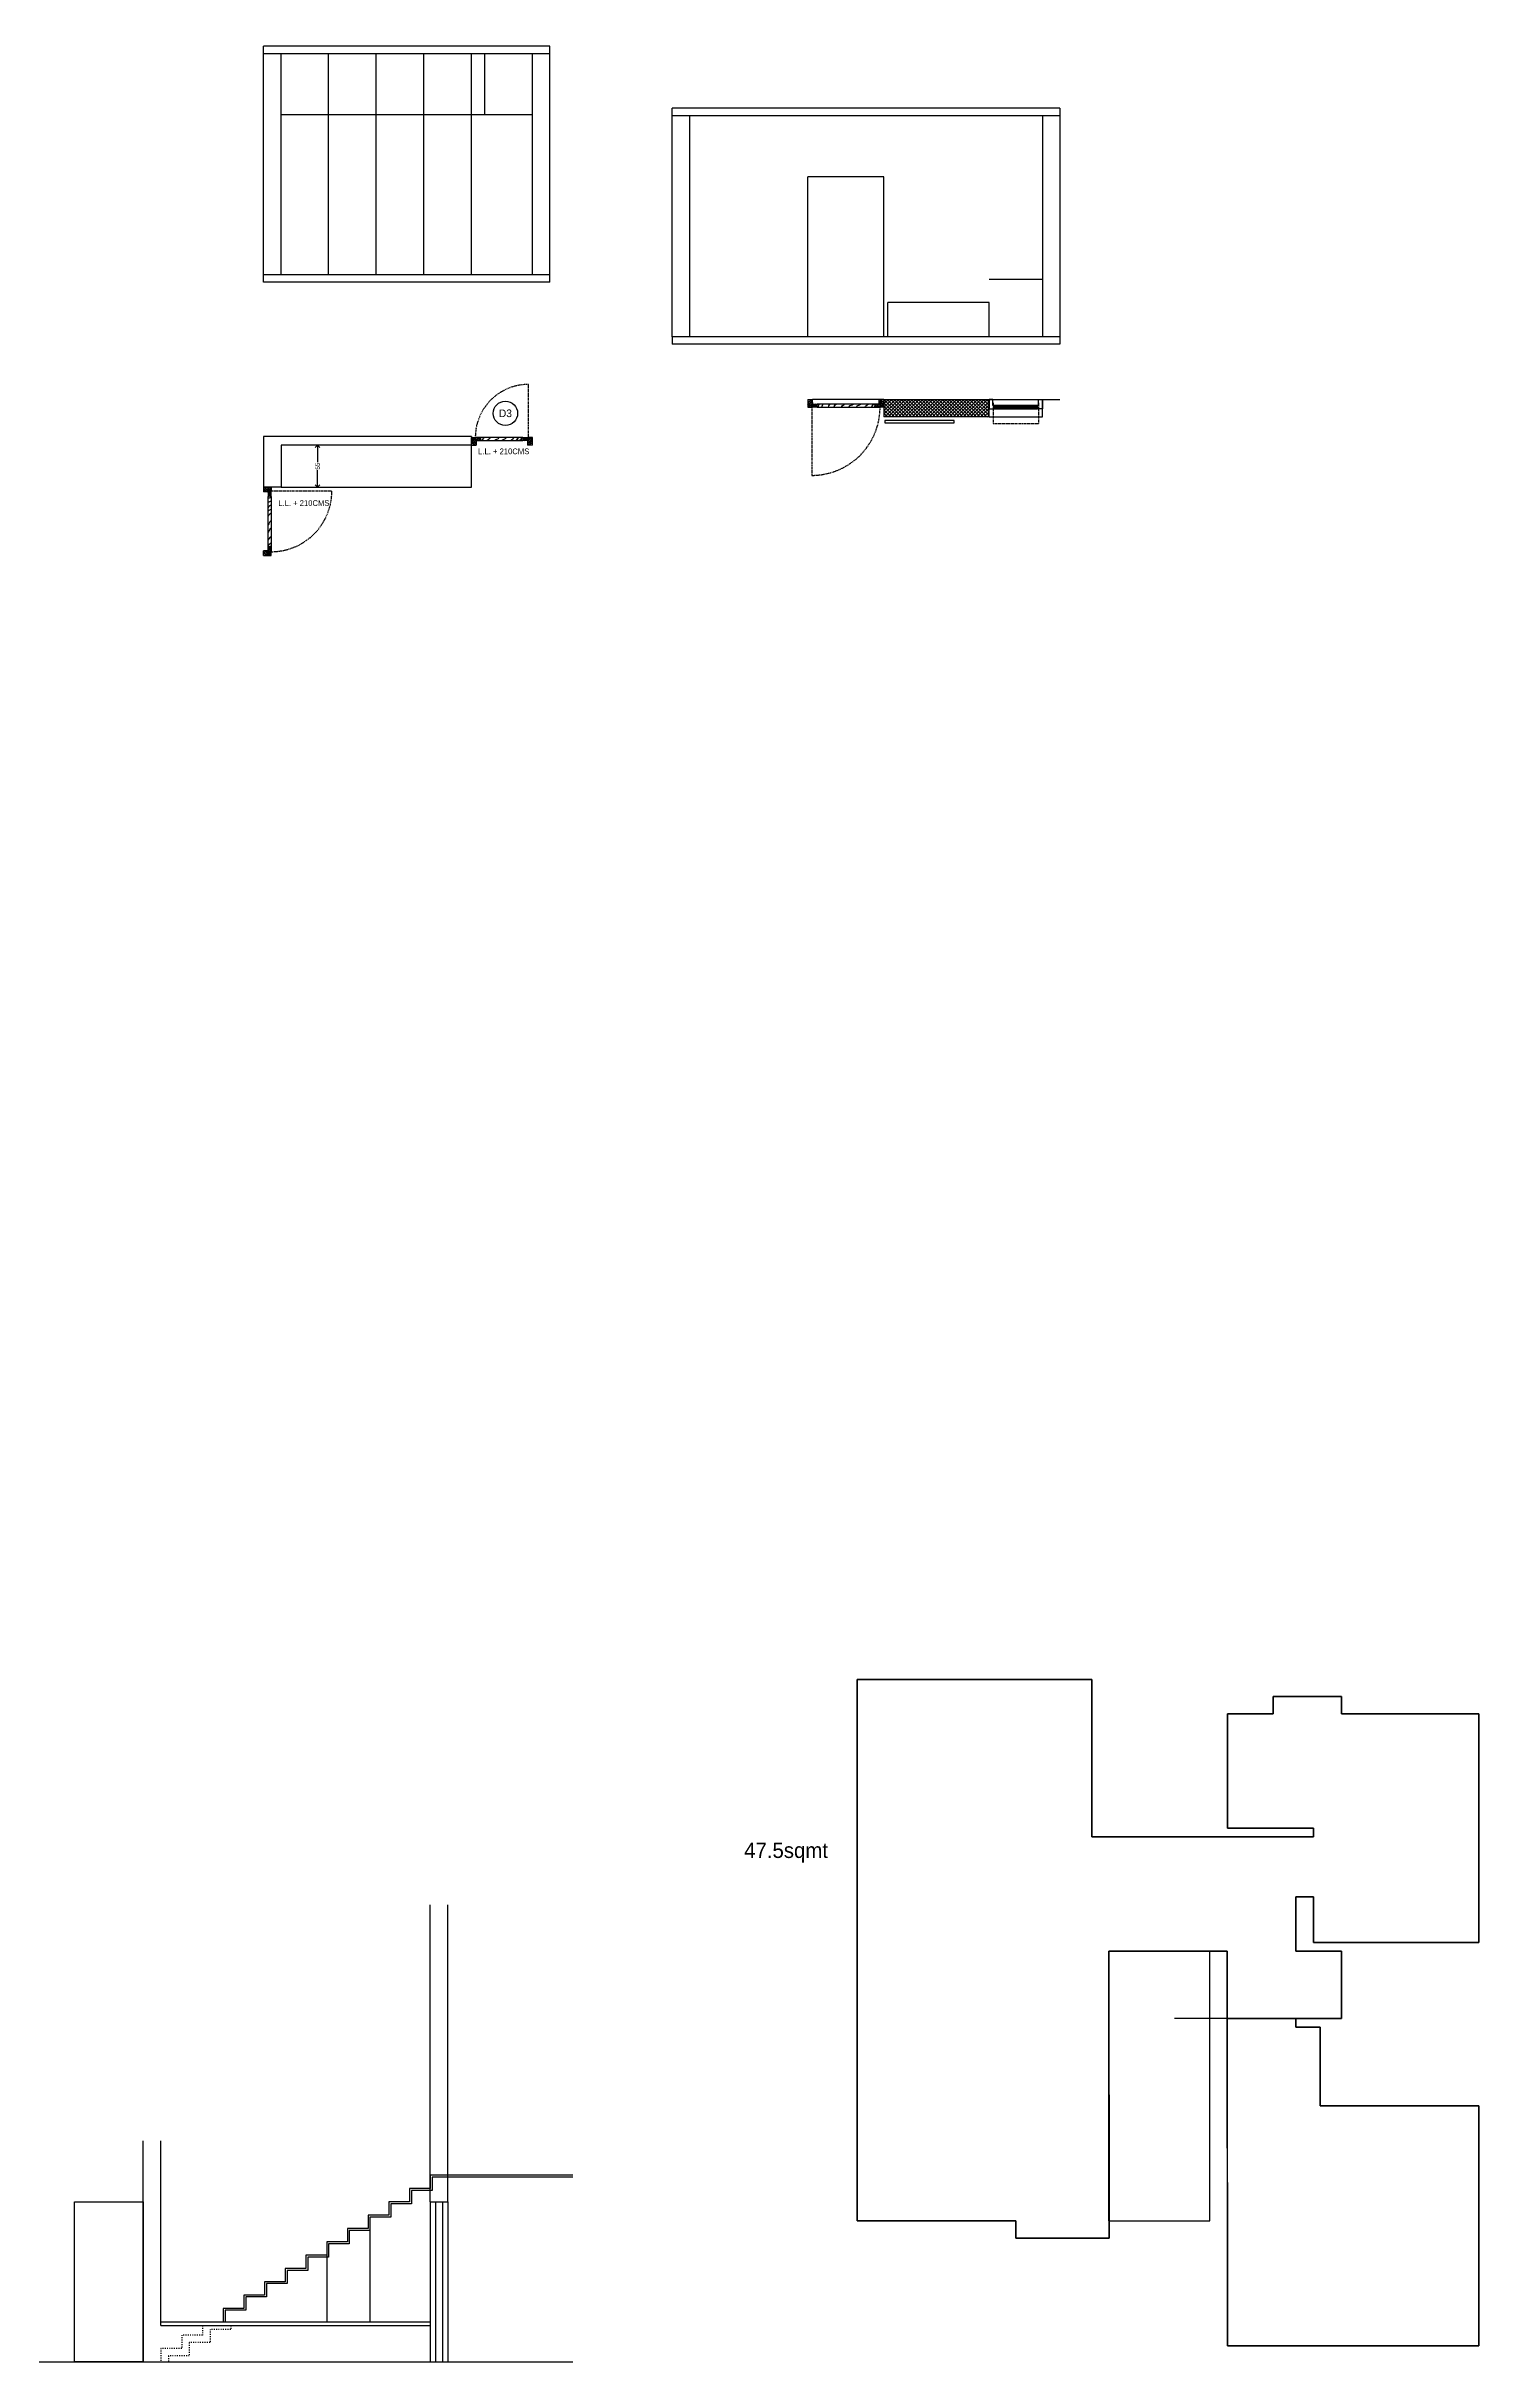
# Model space of a CAD drawing. Header units: metres. Extents: x -16 to 65907, y -5261 to 15511.
# Drawn here: x 23169 to 25050, y 4572 to 7613 of the extents above; entities that cross this region are included whole.
import ezdxf

# ---------------------------------------------------------------- set-up
doc = ezdxf.new("R2010")
doc.units = ezdxf.units.M
doc.header["$PDMODE"] = 67
doc.header["$PDSIZE"] = -5
doc.linetypes.add('ACAD_ISO03W100', pattern=[30, 12, -18])
doc.linetypes.add('DASHED', pattern=[19.05, 12.7, -6.35])
doc.layers.get('0').update_dxf_attribs({"color": 6})
for name, color, linetype in [('BC-CILL', 23, 'Continuous'), ('BC-DIMENSION', 8, 'Continuous'), ('BC-FURNITURE', 5, 'Continuous'), ('BC-GREYCOLOR', 8, 'Continuous'), ('BC-HATCH', 8, 'Continuous'), ('BC-JOINERY', 93, 'Continuous'), ('BC-TEXT', 7, 'Continuous'), ('BC-WALLS', 1, 'Continuous'), ('BC-WHITECOLOR', 7, 'Continuous')]:
    doc.layers.add(name, color=color, linetype=linetype)
doc.styles.add('BC-1IN10-2', font='FreeSans.ttf', dxfattribs={"height": 4})
doc.styles.add('BC-1IN10-3', font='FreeSans.ttf', dxfattribs={"height": 6})
doc.styles.add('BC-1IN50-1', font='FreeSans.ttf', dxfattribs={"height": 10})
doc.dimstyles.new('BC-1IN10-3', dxfattribs={"dimtxt": 6, "dimasz": 6, "dimexe": 0.18, "dimexo": 0.0625, "dimgap": 1, "dimtad": 0, "dimtoh": 1, "dimzin": 12, "dimdsep": 46, "dimtxsty": 'BC-1IN10-3', "dimblk": 'OPEN90', "dimcen": 0.09, "dimse1": 1, "dimse2": 1, "dimclrd": 256, "dimclre": 256, "dimclrt": 7, "dimadec": 0, "dimazin": 0, "dimtfac": 1, "dimtdec": 1, "dimtofl": 0, "dimtmove": 1, "dimatfit": 3, "dimldrblk": 'OPEN90', "dimfxl": 1, "dimtolj": 1, "dimtzin": 0, "dimlwd": -3, "dimarcsym": 0})

# ---------------------------------------------------------------- blocks, each defined once
blk = doc.blocks.new('_OPEN90')
at = {"color": 0, "linetype": 'ByBlock'}
for p, q in [((0, 0), (-1, 0)), ((-0.5, 0.5), (0, 0)), ((0, 0), (-0.5, -0.5))]:
    blk.add_line(p, q, dxfattribs=at)
blk = doc.blocks.new('*D2621')
at = {"layer": 'BC-DIMENSION', "linetype": 'Continuous', "lineweight": -3}
for p, q in [((23524.8, 7083.2), (23524.8, 7067)), ((23524.8, 7040.2), (23524.8, 7056.5))]:
    blk.add_line(p, q, dxfattribs=at)
at = {"layer": 'Defpoints', "color": 0}
for p in [(23476.8, 7089.2), (23524.8, 7089.2), (23476.8, 7034.2)]:
    blk.add_point(p, dxfattribs=at)
at = {"layer": 'BC-DIMENSION', "lineweight": -3, "xscale": 6, "yscale": 6, "zscale": 6}
for p, rotation in [((23524.8, 7089.2), 90), ((23524.8, 7034.2), 270)]:
    blk.add_blockref('_OPEN90', p, dxfattribs=dict(at, rotation=rotation))
at = {"layer": 'BC-DIMENSION', "color": 7, "insert": (23524.8, 7061.7), "char_height": 6, "attachment_point": 5, "rotation": 90, "style": 'BC-1IN10-3'}
blk.add_mtext('\\A1;55', dxfattribs=at)

msp = doc.modelspace()

# ---------------------------------------------------------------- hatches: boundary and pattern name
at = {"layer": 'BC-HATCH', "linetype": 'Continuous'}
h = msp.add_hatch(dxfattribs=at)
h.set_pattern_fill('ANSI37', color=256, angle=180, style=0)
h.set_pattern_definition([(225, (44081.9596, 11883.417), (2.24506403, -2.24506403), []), (315, (44081.9596, 11883.417), (2.24506403, 2.24506403), [])])
h.paths.add_polyline_path([(24268.582, 7149.352), (24268.582, 7126.352), (24406.582, 7126.352), (24406.582, 7136.852), (24406.582, 7149.352)])

# ---------------------------------------------------------------- linework, layer by layer
msp.add_line((23476.789, 7100.716), (23476.789, 7100.716))
at = {"layer": 'BC-CILL'}
for p, q in [((24406.582, 7149.352), (24476.582, 7149.352)), ((24406.582, 7126.352), (24476.582, 7126.352))]:
    msp.add_line(p, q, dxfattribs=at)
at = {"layer": 'BC-FURNITURE'}
for p, q in [((23726.789, 7034.216), (23726.789, 7089.216)), ((23476.789, 7034.216), (23726.789, 7034.216))]:
    msp.add_line(p, q, dxfattribs=at)
msp.add_lwpolyline([(24360.597, 7118.688), (24360.597, 7121.804), (24269.679, 7121.804), (24269.679, 7118.688)], close=True, dxfattribs=at)
at = {"layer": 'BC-GREYCOLOR', "linetype": 'DASHED', "ltscale": 0.1}
for p, q in [((23801.689, 7099.216), (23801.689, 7169.016)), ((24173.682, 7139.352), (24173.682, 7049.552)), ((24411.782, 7145.002), (24411.782, 7117.862)), ((24411.782, 7117.862), (24471.382, 7117.862)), ((24471.382, 7145.002), (24471.382, 7117.862)), ((23463.789, 7029.116), (23543.589, 7029.116))]:
    msp.add_line(p, q, dxfattribs=at)
for centre, radius, start, end in [((23801.689, 7099.216), 69.8, 90, 183.079694), ((24173.682, 7139.352), 89.8, 270, 2.393337), ((23463.789, 7029.116), 79.8, 267.306537, 0)]:
    msp.add_arc(centre, radius, start, end, dxfattribs=at)
at = {"layer": 'BC-HATCH'}
msp.add_line((24262.332, 7149.352), (24174.832, 7149.352), dxfattribs=at)
for points in [[(24168.582, 7142.282), (24169.06, 7142.938), (24170.165, 7146.005), (24171.463, 7147.525), (24172.237, 7148.685), (24172.483, 7149.352)], [(24168.582, 7147.63), (24170.082, 7146.751), (24171.795, 7146.005), (24173.011, 7144.292), (24173.582, 7143.152)], [(24168.582, 7140.279), (24169.308, 7141.059), (24171.38, 7143.905), (24173.674, 7146.558), (24174.832, 7147.282)], [(24170.373, 7149.352), (24170.773, 7149.1), (24173.315, 7147.608), (24173.784, 7146.254), (24174.503, 7145.152), (24174.832, 7144.299)], [(24266.792, 7149.352), (24266.392, 7149.1), (24263.85, 7147.608), (24263.38, 7146.254), (24262.661, 7145.152), (24262.332, 7144.299)], [(24268.582, 7140.279), (24267.856, 7141.059), (24265.784, 7143.905), (24263.491, 7146.558), (24262.332, 7147.282)], [(24268.582, 7147.63), (24267.083, 7146.751), (24265.37, 7146.005), (24264.154, 7144.292), (24263.582, 7143.152)], [(24268.582, 7142.282), (24268.105, 7142.938), (24267, 7146.005), (24265.701, 7147.525), (24264.928, 7148.685), (24264.682, 7149.352)], [(24168.582, 7144.668), (24169.198, 7144.486), (24170.9, 7143.246), (24172.269, 7141.857), (24172.43, 7139.871), (24172.582, 7139.352)], [(24170.421, 7139.352), (24170.496, 7139.954), (24170.137, 7141.28), (24169.75, 7142.524), (24168.582, 7143.102)], [(24168.866, 7139.352), (24169.612, 7139.927), (24171.684, 7141.28), (24173.582, 7143.152), (24174.832, 7143.404)], [(24175.392, 7143.102), (24174.905, 7142.599), (24174.141, 7141.284), (24173.682, 7139.87)], [(24179.673, 7139.352), (24179.021, 7139.628), (24176.645, 7140.025), (24174.367, 7140.279), (24173.682, 7140.6)], [(24180.784, 7139.352), (24179.799, 7139.968), (24177.819, 7141.114), (24175.527, 7142.189), (24174.687, 7143.102)], [(24178.566, 7143.102), (24177.338, 7142.571), (24176.22, 7140.958), (24175.669, 7140.039), (24175.484, 7139.352)], [(24179.732, 7141.481), (24179.432, 7141.326), (24178.229, 7139.827), (24178.064, 7139.352)], [(24179.732, 7141.292), (24178.767, 7142.147), (24178.164, 7143.102)], [(24179.969, 7139.352), (24180.323, 7140.109), (24180.947, 7140.602)], [(24180.982, 7142.123), (24180.454, 7141.852)], [(24180.982, 7140.144), (24180.496, 7140.602)], [(24182.488, 7139.352), (24182.64, 7140.702), (24183.653, 7143.102)], [(24187.349, 7139.352), (24187.468, 7140.66), (24188.435, 7142.594), (24188.855, 7143.102)], [(24195.941, 7139.352), (24196.199, 7140.798), (24197.083, 7142.428), (24198.053, 7143.102)], [(24202.721, 7139.352), (24202.963, 7140.102), (24204.302, 7142.347), (24205.733, 7143.102)], [(24212.802, 7139.352), (24213.972, 7141.138), (24216.088, 7142.779), (24216.7, 7143.102)], [(24222.469, 7139.352), (24224.377, 7141.181), (24226.837, 7142.304), (24228.174, 7143.102)], [(24232.515, 7139.352), (24233.572, 7140.836), (24236.594, 7142.347), (24237.789, 7143.102)], [(24243.906, 7139.352), (24244.365, 7140.447), (24246.567, 7142.26), (24248.249, 7143.102)], [(24252.356, 7139.352), (24252.611, 7140.016), (24254.381, 7142.39), (24255.338, 7143.102)], [(24256.182, 7142.123), (24256.71, 7141.852)], [(24256.182, 7140.144), (24256.668, 7140.602)], [(24257.196, 7139.352), (24256.842, 7140.109), (24256.218, 7140.602)], [(24256.381, 7139.352), (24257.365, 7139.968), (24259.346, 7141.114), (24261.638, 7142.189), (24262.477, 7143.102)], [(24257.432, 7141.292), (24258.398, 7142.147), (24259, 7143.102)], [(24257.432, 7141.481), (24257.733, 7141.326), (24258.936, 7139.827), (24259.101, 7139.352)], [(24257.492, 7139.352), (24258.143, 7139.628), (24260.52, 7140.025), (24262.798, 7140.279), (24263.482, 7140.6)], [(24258.598, 7143.102), (24259.827, 7142.571), (24260.944, 7140.958), (24261.496, 7140.039), (24261.681, 7139.352)], [(24261.772, 7143.102), (24262.26, 7142.599), (24263.024, 7141.284), (24263.482, 7139.87)], [(24268.299, 7139.352), (24267.552, 7139.927), (24265.48, 7141.28), (24263.582, 7143.152), (24262.332, 7143.404)], [(24268.582, 7144.668), (24267.967, 7144.486), (24266.264, 7143.246), (24264.895, 7141.857), (24264.734, 7139.871), (24264.583, 7139.352)], [(24266.744, 7139.352), (24266.668, 7139.954), (24267.028, 7141.28), (24267.414, 7142.524), (24268.582, 7143.102)], [(23728.628, 7099.216), (23728.703, 7098.613), (23728.344, 7097.287), (23727.957, 7096.044), (23726.789, 7095.466)], [(23726.789, 7093.9), (23727.405, 7094.082), (23729.107, 7095.322), (23730.476, 7096.71), (23730.637, 7098.696), (23730.789, 7099.216)], [(23726.789, 7098.288), (23727.515, 7097.508), (23729.588, 7094.662), (23731.881, 7092.01), (23733.039, 7091.286)], [(23726.789, 7096.285), (23727.267, 7095.629), (23728.372, 7092.562), (23729.67, 7091.043), (23730.444, 7089.882), (23730.69, 7089.216)], [(23726.789, 7090.938), (23728.289, 7091.816), (23730.002, 7092.562), (23731.218, 7094.275), (23731.789, 7095.416)], [(23727.073, 7099.216), (23727.819, 7098.641), (23729.891, 7097.287), (23731.789, 7095.416), (23733.039, 7095.164)], [(23728.58, 7089.216), (23728.98, 7089.468), (23731.522, 7090.96), (23731.991, 7092.314), (23732.71, 7093.415), (23733.039, 7094.268)], [(23737.88, 7099.216), (23737.228, 7098.939), (23734.852, 7098.543), (23732.574, 7098.288), (23731.889, 7097.968)], [(23733.599, 7095.466), (23733.112, 7095.968), (23732.348, 7097.284), (23731.889, 7098.698)], [(23738.991, 7099.216), (23738.006, 7098.599), (23736.026, 7097.454), (23733.734, 7096.378), (23732.894, 7095.466)], [(23736.773, 7095.466), (23735.545, 7095.997), (23734.427, 7097.609), (23733.876, 7098.529), (23733.691, 7099.216)], [(23737.939, 7097.087), (23737.639, 7097.241), (23736.436, 7098.741), (23736.271, 7099.216)], [(23737.939, 7097.275), (23736.974, 7096.421), (23736.371, 7095.466)], [(23738.176, 7099.216), (23738.53, 7098.458), (23739.154, 7097.966)], [(23739.189, 7096.444), (23738.661, 7096.716)], [(23739.189, 7098.423), (23738.703, 7097.966)], [(23743.016, 7099.216), (23742.761, 7098.552), (23740.991, 7096.177), (23740.034, 7095.466)], [(23751.466, 7099.216), (23751.007, 7098.12), (23748.805, 7096.307), (23747.122, 7095.466)], [(23762.857, 7099.216), (23761.799, 7097.732), (23758.777, 7096.221), (23757.582, 7095.466)], [(23772.903, 7099.216), (23770.995, 7097.386), (23768.534, 7096.264), (23767.198, 7095.466)], [(23782.57, 7099.216), (23781.399, 7097.429), (23779.284, 7095.789), (23778.672, 7095.466)], [(23787.238, 7099.216), (23786.98, 7097.77), (23786.096, 7096.139), (23785.126, 7095.466)], [(23788.022, 7099.216), (23787.903, 7097.908), (23786.936, 7095.974), (23786.517, 7095.466)], [(23792.651, 7099.216), (23792.408, 7098.466), (23791.07, 7096.221), (23789.638, 7095.466)], [(23792.884, 7099.216), (23792.732, 7097.866), (23791.719, 7095.466)], [(23794.389, 7098.423), (23794.875, 7097.966)], [(23794.389, 7096.444), (23794.917, 7096.716)], [(23795.403, 7099.216), (23795.049, 7098.458), (23794.425, 7097.966)], [(23794.588, 7099.216), (23795.572, 7098.599), (23797.553, 7097.454), (23799.845, 7096.378), (23800.684, 7095.466)], [(23795.639, 7097.087), (23795.94, 7097.241), (23797.143, 7098.741), (23797.308, 7099.216)], [(23795.639, 7097.275), (23796.605, 7096.421), (23797.207, 7095.466)], [(23795.699, 7099.216), (23796.35, 7098.939), (23798.727, 7098.543), (23801.005, 7098.288), (23801.689, 7097.968)], [(23796.805, 7095.466), (23798.034, 7095.997), (23799.151, 7097.609), (23799.703, 7098.529), (23799.888, 7099.216)], [(23799.979, 7095.466), (23800.467, 7095.968), (23801.231, 7097.284), (23801.689, 7098.698)], [(23806.506, 7099.216), (23805.759, 7098.641), (23803.687, 7097.287), (23801.789, 7095.416), (23800.539, 7095.164)], [(23806.789, 7098.288), (23806.063, 7097.508), (23803.991, 7094.662), (23801.698, 7092.01), (23800.539, 7091.286)], [(23804.999, 7089.216), (23804.599, 7089.468), (23802.057, 7090.96), (23801.587, 7092.314), (23800.868, 7093.415), (23800.539, 7094.268)], [(23806.789, 7090.938), (23805.29, 7091.816), (23803.577, 7092.562), (23802.361, 7094.275), (23801.789, 7095.416)], [(23806.789, 7093.9), (23806.174, 7094.082), (23804.471, 7095.322), (23803.102, 7096.71), (23802.941, 7098.696), (23802.79, 7099.216)], [(23806.789, 7096.285), (23806.312, 7095.629), (23805.207, 7092.562), (23803.908, 7091.043), (23803.135, 7089.882), (23802.889, 7089.216)], [(23804.951, 7099.216), (23804.875, 7098.613), (23805.235, 7097.287), (23805.621, 7096.044), (23806.789, 7095.466)], [(23460.859, 7034.216), (23460.203, 7033.739), (23457.136, 7032.633), (23455.616, 7031.335), (23454.456, 7030.561), (23453.789, 7030.316)], [(23453.789, 7032.425), (23454.041, 7032.025), (23455.533, 7029.484), (23456.887, 7029.014), (23457.989, 7028.295), (23458.842, 7027.966)], [(23455.511, 7034.216), (23456.39, 7032.716), (23457.136, 7031.003), (23458.849, 7029.787), (23459.989, 7029.216)], [(23462.862, 7034.216), (23462.082, 7033.49), (23459.236, 7031.418), (23456.583, 7029.124), (23455.859, 7027.966)], [(23458.473, 7034.216), (23458.655, 7033.6), (23459.895, 7031.898), (23461.284, 7030.529), (23463.27, 7030.368), (23463.789, 7030.216)], [(23463.789, 7033.933), (23463.214, 7033.186), (23461.86, 7031.114), (23459.989, 7029.216), (23459.737, 7027.966)], [(23463.789, 7032.377), (23463.187, 7032.302), (23461.86, 7032.661), (23460.617, 7033.048), (23460.039, 7034.216)], [(23460.039, 7027.406), (23460.542, 7027.893), (23461.857, 7028.657), (23463.271, 7029.116)], [(23463.789, 7022.014), (23463.173, 7022.999), (23462.027, 7024.979), (23460.952, 7027.271), (23460.039, 7028.111)], [(23460.039, 7024.232), (23460.57, 7025.46), (23462.183, 7026.578), (23463.102, 7027.13), (23463.789, 7027.314)], [(23463.789, 7023.125), (23463.513, 7023.777), (23463.116, 7026.153), (23462.862, 7028.431), (23462.541, 7029.116)], [(23461.849, 7023.066), (23460.994, 7024.031), (23460.039, 7024.634)], [(23463.789, 7020.31), (23462.439, 7020.158), (23460.039, 7019.145)], [(23463.789, 7015.449), (23462.481, 7015.33), (23460.547, 7014.363), (23460.039, 7013.943)], [(23463.789, 7010.077), (23463.039, 7009.835), (23460.794, 7008.496), (23460.039, 7007.065)], [(23463.789, 7004.665), (23462.343, 7004.407), (23460.713, 7003.522), (23460.039, 7002.553)], [(23463.789, 6999.996), (23462.003, 6998.826), (23460.362, 6996.71), (23460.039, 6996.098)], [(23461.018, 7021.816), (23461.289, 7022.344)], [(23461.66, 7023.066), (23461.815, 7023.367), (23463.314, 7024.569), (23463.789, 7024.735)], [(23463.789, 7022.829), (23463.032, 7022.475), (23462.539, 7021.851)], [(23462.997, 7021.816), (23462.539, 7022.302)], [(23463.789, 6990.329), (23461.96, 6988.422), (23460.837, 6985.961), (23460.039, 6984.624)], [(23463.789, 6980.283), (23462.305, 6979.226), (23460.794, 6976.204), (23460.039, 6975.009)], [(23463.789, 6968.892), (23462.694, 6968.433), (23460.881, 6966.231), (23460.039, 6964.549)], [(23453.789, 6946.006), (23454.041, 6946.406), (23455.533, 6948.948), (23456.887, 6949.418), (23457.989, 6950.137), (23458.842, 6950.466)], [(23460.859, 6944.216), (23460.203, 6944.693), (23457.136, 6945.798), (23455.616, 6947.097), (23454.456, 6947.87), (23453.789, 6948.116)], [(23455.511, 6944.216), (23456.39, 6945.715), (23457.136, 6947.428), (23458.849, 6948.644), (23459.989, 6949.216)], [(23462.862, 6944.216), (23462.082, 6944.942), (23459.236, 6947.014), (23456.583, 6949.307), (23455.859, 6950.466)], [(23458.473, 6944.216), (23458.655, 6944.831), (23459.895, 6946.534), (23461.284, 6947.903), (23463.27, 6948.064), (23463.789, 6948.215)], [(23463.789, 6944.499), (23463.214, 6945.246), (23461.86, 6947.318), (23459.989, 6949.216), (23459.737, 6950.466)], [(23463.789, 6960.443), (23463.125, 6960.187), (23460.751, 6958.417), (23460.039, 6957.46)], [(23463.789, 6956.417), (23463.173, 6955.433), (23462.027, 6953.452), (23460.952, 6951.161), (23460.039, 6950.321)], [(23461.849, 6955.366), (23460.994, 6954.4), (23460.039, 6953.798)], [(23460.039, 6954.2), (23460.57, 6952.971), (23462.183, 6951.854), (23463.102, 6951.302), (23463.789, 6951.118)], [(23460.039, 6951.026), (23460.542, 6950.538), (23461.857, 6949.774), (23463.271, 6949.316)], [(23463.789, 6946.054), (23463.187, 6946.13), (23461.86, 6945.771), (23460.617, 6945.384), (23460.039, 6944.216)], [(23461.018, 6956.616), (23461.289, 6956.088)], [(23461.66, 6955.366), (23461.815, 6955.065), (23463.314, 6953.863), (23463.789, 6953.697)], [(23462.997, 6956.616), (23462.539, 6956.13)], [(23463.789, 6955.603), (23463.032, 6955.956), (23462.539, 6956.58)], [(23463.789, 6955.306), (23463.513, 6954.655), (23463.116, 6952.278), (23462.862, 6950.001), (23462.541, 6949.316)]]:
    msp.add_lwpolyline(points, dxfattribs=at)
at = {"layer": 'BC-HATCH', "linetype": 'ACAD_ISO03W100', "ltscale": 0.1}
for points in [[(23373.501, 4619.344), (23373.501, 4606.844), (23346.301, 4606.844), (23346.301, 4589.344), (23319.101, 4589.344), (23319.101, 4571.844)], [(23410.701, 4619.344), (23410.701, 4614.344), (23383.501, 4614.344), (23383.501, 4596.844), (23356.301, 4596.844), (23356.301, 4579.344), (23329.101, 4579.344), (23329.101, 4571.844)]]:
    msp.add_lwpolyline(points, dxfattribs=at)
at = {"layer": 'BC-JOINERY'}
for p, q in [((24168.582, 7149.352), (24168.582, 7139.352)), ((24168.582, 7149.352), (24174.832, 7149.352)), ((24174.832, 7143.152), (24174.832, 7149.352)), ((24262.332, 7143.152), (24262.332, 7149.352)), ((24268.582, 7149.352), (24262.332, 7149.352)), ((24268.582, 7149.352), (24268.582, 7139.352)), ((24168.582, 7139.352), (24173.582, 7139.352)), ((24173.582, 7143.152), (24174.832, 7143.152)), ((24173.582, 7139.352), (24173.582, 7143.152)), ((24180.982, 7141.852), (24179.732, 7141.852)), ((24179.732, 7141.852), (24179.732, 7140.602)), ((24180.982, 7140.602), (24179.732, 7140.602)), ((24256.182, 7143.102), (24180.982, 7143.102)), ((24180.982, 7139.352), (24256.182, 7139.352)), ((24256.182, 7141.852), (24257.432, 7141.852)), ((24256.182, 7140.602), (24257.432, 7140.602)), ((24257.432, 7141.852), (24257.432, 7140.602)), ((24263.582, 7143.152), (24262.332, 7143.152)), ((24263.582, 7139.352), (24263.582, 7143.152)), ((24268.582, 7139.352), (24263.582, 7139.352)), ((23726.789, 7089.216), (23726.789, 7099.216)), ((23726.789, 7099.216), (23731.789, 7099.216)), ((23726.789, 7089.216), (23733.039, 7089.216)), ((23731.789, 7099.216), (23731.789, 7095.416)), ((23731.789, 7095.416), (23733.039, 7095.416)), ((23733.039, 7095.416), (23733.039, 7089.216)), ((23739.189, 7097.966), (23737.939, 7097.966)), ((23737.939, 7096.716), (23737.939, 7097.966)), ((23739.189, 7096.716), (23737.939, 7096.716)), ((23794.389, 7099.216), (23739.189, 7099.216)), ((23739.189, 7095.466), (23794.389, 7095.466)), ((23794.389, 7097.966), (23795.639, 7097.966)), ((23794.389, 7096.716), (23795.639, 7096.716)), ((23795.639, 7096.716), (23795.639, 7097.966)), ((23800.539, 7095.416), (23800.539, 7089.216)), ((23801.789, 7095.416), (23800.539, 7095.416)), ((23806.789, 7089.216), (23800.539, 7089.216)), ((23806.789, 7099.216), (23801.789, 7099.216)), ((23801.789, 7099.216), (23801.789, 7095.416)), ((23806.789, 7089.216), (23806.789, 7099.216)), ((23453.789, 7034.216), (23463.789, 7034.216)), ((23453.789, 7034.216), (23453.789, 7027.966)), ((23459.989, 7027.966), (23453.789, 7027.966)), ((23459.989, 7029.216), (23459.989, 7027.966)), ((23463.789, 7029.216), (23459.989, 7029.216)), ((23463.789, 7034.216), (23463.789, 7029.216)), ((23460.039, 6956.616), (23460.039, 7021.816)), ((23461.289, 7021.816), (23461.289, 7023.066)), ((23461.289, 7023.066), (23462.539, 7023.066)), ((23462.539, 7021.816), (23462.539, 7023.066)), ((23463.789, 7021.816), (23463.789, 6956.616)), ((23459.989, 6950.466), (23453.789, 6950.466)), ((23453.789, 6944.216), (23453.789, 6950.466)), ((23453.789, 6944.216), (23463.789, 6944.216)), ((23459.989, 6949.216), (23459.989, 6950.466)), ((23463.789, 6949.216), (23459.989, 6949.216)), ((23461.289, 6956.616), (23461.289, 6955.366)), ((23461.289, 6955.366), (23462.539, 6955.366)), ((23462.539, 6956.616), (23462.539, 6955.366)), ((23463.789, 6944.216), (23463.789, 6949.216))]:
    msp.add_line(p, q, dxfattribs=at)
for points in [[(24412.832, 7136.852), (24412.832, 7141.202), (24411.582, 7141.202), (24411.582, 7149.352), (24406.582, 7149.352), (24406.582, 7136.852)], [(24470.332, 7136.852), (24470.332, 7141.202), (24471.582, 7141.202), (24471.582, 7149.352), (24476.582, 7149.352), (24476.582, 7136.852)]]:
    msp.add_lwpolyline(points, close=True, dxfattribs=at)
for points in [[(24180.982, 7140.602), (24180.982, 7139.352), (24173.682, 7139.352), (24173.682, 7143.102), (24180.982, 7143.102), (24180.982, 7141.852)], [(24256.182, 7140.602), (24256.182, 7139.352), (24263.482, 7139.352), (24263.482, 7143.102), (24256.182, 7143.102), (24256.182, 7141.852)], [(23739.189, 7097.966), (23739.189, 7099.216), (23731.889, 7099.216), (23731.889, 7095.466), (23739.189, 7095.466), (23739.189, 7096.716)], [(23794.389, 7097.966), (23794.389, 7099.216), (23801.689, 7099.216), (23801.689, 7095.466), (23794.389, 7095.466), (23794.389, 7096.716)], [(23462.539, 7021.816), (23463.789, 7021.816), (23463.789, 7029.116), (23460.039, 7029.116), (23460.039, 7021.816), (23461.289, 7021.816)], [(23462.539, 6956.616), (23463.789, 6956.616), (23463.789, 6949.316), (23460.039, 6949.316), (23460.039, 6956.616), (23461.289, 6956.616)]]:
    msp.add_lwpolyline(points, dxfattribs=at)
at = {"layer": 'BC-TEXT'}
for p, q in [((23539.289, 7313.153), (23539.289, 7603.153)), ((23601.789, 7313.153), (23601.789, 7603.153)), ((23664.289, 7313.153), (23664.289, 7603.153)), ((23726.789, 7313.153), (23726.789, 7603.153)), ((23744.289, 7523.153), (23744.289, 7603.153)), ((23726.789, 7523.153), (23476.789, 7523.153)), ((23806.789, 7523.153), (23726.789, 7523.153)), ((24168.582, 7231.758), (24168.582, 7441.758)), ((24268.582, 7441.758), (24168.582, 7441.758)), ((24268.582, 7231.758), (24268.582, 7441.758)), ((23726.789, 7313.153), (23476.789, 7313.153)), ((24476.582, 7306.758), (24406.582, 7306.758)), ((24406.582, 7276.758), (24273.582, 7276.758)), ((24273.582, 7231.758), (24273.582, 7276.758)), ((24406.582, 7231.758), (24406.582, 7276.758)), ((24809.584, 5022.566), (24650.286, 5022.566))]:
    msp.add_line(p, q, dxfattribs=at)
at = {"layer": 'BC-TEXT', "linetype": 'Continuous'}
for p, q in [((23672.701, 4781.844), (23672.701, 4571.844)), ((23679.701, 4781.844), (23679.701, 4571.844)), ((23688.701, 4781.844), (23688.701, 4571.844)), ((23695.701, 4781.844), (23695.701, 4571.844)), ((23593.601, 4744.344), (23593.601, 4624.344)), ((23536.701, 4711.844), (23536.701, 4624.344))]:
    msp.add_line(p, q, dxfattribs=at)
at = {"layer": 'BC-TEXT'}
for points in [[(24233.584, 5467.793), (24541.584, 5467.793), (24541.584, 5261.266), (24832.584, 5261.266), (24832.584, 5272.766), (24719.584, 5272.766), (24719.584, 5422.778), (24779.584, 5422.778), (24779.584, 5445.778), (24869.584, 5445.778), (24869.584, 5422.778), (25049.584, 5422.778), (25049.584, 5122.566), (24832.584, 5122.566), (24832.584, 5182.566), (24809.584, 5182.566), (24809.584, 5111.066), (24869.584, 5111.066), (24869.584, 5022.566), (24809.584, 5022.566), (24809.584, 5011.066), (24841.306, 5011.066), (24841.306, 4908.066), (25049.584, 4908.066), (25049.584, 4592.766), (24719.584, 4592.766), (24719.334, 5111.066), (24563.959, 5111.066), (24564.209, 4734.066), (24441.584, 4734.066), (24441.584, 4757.066), (24233.584, 4757.066)], [(24809.584, 5111.066), (24809.584, 5182.566), (24832.584, 5182.566), (24832.584, 5122.566), (25049.584, 5122.566), (25049.584, 5422.778), (24869.584, 5422.778), (24869.584, 5445.778), (24779.584, 5445.778), (24779.584, 5422.778), (24719.584, 5422.778), (24719.584, 5272.766), (24832.584, 5272.766), (24832.584, 5261.266), (24541.584, 5261.266), (24541.584, 5467.793), (24233.584, 5467.793), (24233.584, 4757.066), (24441.584, 4757.066), (24441.584, 4734.066), (24564.209, 4734.066), (24564.194, 4757.066), (24564.084, 4757.066), (24564.084, 4922.566), (24563.959, 5111.066), (24564.084, 5111.066), (24696.584, 5111.066), (24719.334, 5111.066), (24719.377, 5022.566), (24809.584, 5022.566), (24869.584, 5022.566), (24869.584, 5111.066)], [(24564.084, 5111.066), (24564.084, 4757.066), (24696.584, 4757.066), (24696.584, 5111.066)], [(25049.584, 4592.766), (25049.584, 4908.066), (24841.306, 4908.066), (24841.306, 5011.066), (24809.584, 5011.066), (24809.584, 5022.566), (24719.377, 5022.566), (24719.584, 4592.766)]]:
    msp.add_lwpolyline(points, close=True, dxfattribs=at)
at = {"layer": 'BC-TEXT', "linetype": 'Continuous'}
msp.add_circle((23771.449, 7131.02), 16, dxfattribs=at)
at = {"layer": 'BC-WALLS'}
for p, q in [((23453.789, 7303.153), (23453.789, 7613.153)), ((23829.789, 7613.153), (23453.789, 7613.153)), ((23829.789, 7303.153), (23829.789, 7613.153)), ((23829.789, 7603.153), (23453.789, 7603.153)), ((23476.789, 7313.153), (23476.789, 7603.153)), ((23806.789, 7313.153), (23806.789, 7603.153)), ((23990.582, 7231.758), (23990.582, 7531.758)), ((24499.582, 7531.758), (23990.582, 7531.758)), ((24499.582, 7521.758), (23990.582, 7521.758)), ((24013.582, 7231.758), (24013.582, 7521.758)), ((24476.582, 7521.758), (24476.582, 7231.758)), ((24499.582, 7531.758), (24499.582, 7231.758)), ((23829.789, 7313.153), (23453.789, 7313.153)), ((23829.789, 7303.153), (23453.789, 7303.153)), ((24499.582, 7231.758), (23990.582, 7231.758)), ((23990.582, 7231.758), (23990.582, 7221.758)), ((24499.582, 7221.758), (23990.582, 7221.758)), ((24499.582, 7231.758), (24499.582, 7221.758)), ((24268.582, 7149.352), (24268.582, 7126.352)), ((24268.582, 7149.352), (24406.582, 7149.352)), ((24406.582, 7126.352), (24406.582, 7149.352)), ((24406.582, 7126.352), (24406.582, 7149.352)), ((24476.582, 7126.352), (24476.582, 7149.352)), ((24476.582, 7149.352), (24499.582, 7149.352)), ((24406.582, 7126.352), (24268.582, 7126.352)), ((24476.582, 7126.352), (24476.582, 7126.352)), ((23453.789, 7100.716), (23453.789, 7034.216)), ((23726.789, 7100.716), (23453.789, 7100.716)), ((23726.789, 7089.216), (23476.789, 7089.216)), ((23476.789, 7089.216), (23476.789, 7034.216)), ((23726.789, 7100.716), (23726.789, 7089.216)), ((23476.789, 7034.216), (23453.789, 7034.216)), ((23672.701, 4781.844), (23672.701, 5171.844)), ((23695.701, 4781.844), (23695.701, 5171.844)), ((23672.701, 4781.844), (23695.701, 4781.844)), ((22961.974, 4571.844), (23860.001, 4571.844))]:
    msp.add_line(p, q, dxfattribs=at)
for points in [[(23860.001, 4816.844), (23672.701, 4816.844), (23672.701, 4799.344), (23645.501, 4799.344), (23645.501, 4781.844), (23618.301, 4781.844), (23618.301, 4764.344), (23591.101, 4764.344), (23591.101, 4746.844), (23563.901, 4746.844), (23563.901, 4729.344), (23536.701, 4729.344), (23536.701, 4711.844), (23509.501, 4711.844), (23509.501, 4694.344), (23482.301, 4694.344), (23482.301, 4676.844), (23455.101, 4676.844), (23455.101, 4659.344), (23427.901, 4659.344), (23427.901, 4641.844), (23400.701, 4641.844), (23400.701, 4624.344), (23400.701, 4624.344)], [(23860.001, 4814.344), (23675.201, 4814.344), (23675.201, 4796.844), (23648.001, 4796.844), (23648.001, 4779.344), (23620.801, 4779.344), (23620.801, 4761.844), (23593.601, 4761.844), (23593.601, 4744.344), (23566.401, 4744.344), (23566.401, 4726.844), (23539.201, 4726.844), (23539.201, 4709.344), (23512.001, 4709.344), (23512.001, 4691.844), (23484.801, 4691.844), (23484.801, 4674.344), (23457.601, 4674.344), (23457.601, 4656.844), (23430.401, 4656.844), (23430.401, 4639.344), (23403.201, 4639.344), (23403.201, 4624.344)]]:
    msp.add_lwpolyline(points, dxfattribs=at)
at = {"layer": 'BC-WHITECOLOR'}
for p, q in [((24411.582, 7149.352), (24471.582, 7149.352)), ((24470.332, 7141.202), (24412.832, 7141.202)), ((24412.832, 7140.37), (24470.332, 7140.37)), ((24412.832, 7139.027), (24470.332, 7139.027)), ((24412.832, 7137.683), (24470.332, 7137.683)), ((24412.832, 7136.852), (24470.332, 7136.852)), ((23295.701, 4571.844), (23295.701, 4861.844)), ((23318.701, 4619.344), (23318.701, 4861.844)), ((23318.701, 4624.344), (23672.701, 4624.344)), ((23318.701, 4619.344), (23672.701, 4619.344))]:
    msp.add_line(p, q, dxfattribs=at)
msp.add_lwpolyline([(23295.701, 4781.844), (23295.701, 4571.844), (23205.701, 4571.844), (23205.701, 4781.844)], close=True, dxfattribs=at)

# ---------------------------------------------------------------- texts
at = {"layer": 'BC-TEXT'}
for s, insert, char_height, width, attachment_point, style in [('{\\pxqc;{\\C7;D3}}', (23771.449, 7131.02), 10, 33.3881, 5, 'BC-1IN50-1'), ('{\\pxql;\\fUbuntu|b0|i0|c0|p34;{\\C7;L.L. + 210CMS}}', (23735.642, 7081.073), 7.5, 105.17023, 4, 'BC-1IN50-1'), ('{\\pxql;\\fUbuntu|b0|i0|c0|p34;{\\C7;L.L. + 210CMS}}', (23473.123, 7013.172), 7.5, 105.17023, 4, 'BC-1IN50-1'), ('{47.5sqmt}', (24084.993, 5253.49), 20, 174.22283, 1, 'BC-1IN10-2')]:
    msp.add_mtext(s, dxfattribs=dict(at, insert=insert, char_height=char_height, width=width, attachment_point=attachment_point, style=style))

# ---------------------------------------------------------------- dimensions: what is measured, and where the dimension line sits
at = {"layer": 'BC-DIMENSION', "linetype": 'Continuous'}
dim = msp.add_linear_dim(base=(23524.791, 7089.216), p1=(23476.789, 7034.216), p2=(23476.789, 7089.216), angle=90, dimstyle='BC-1IN10-3', override={"dimlfac": 1}, dxfattribs=at)
dim.commit()
dim.dimension.update_dxf_attribs({"geometry": '*D2621', "text_midpoint": (23524.791, 7061.716)})

doc.saveas('drawing.dxf')
